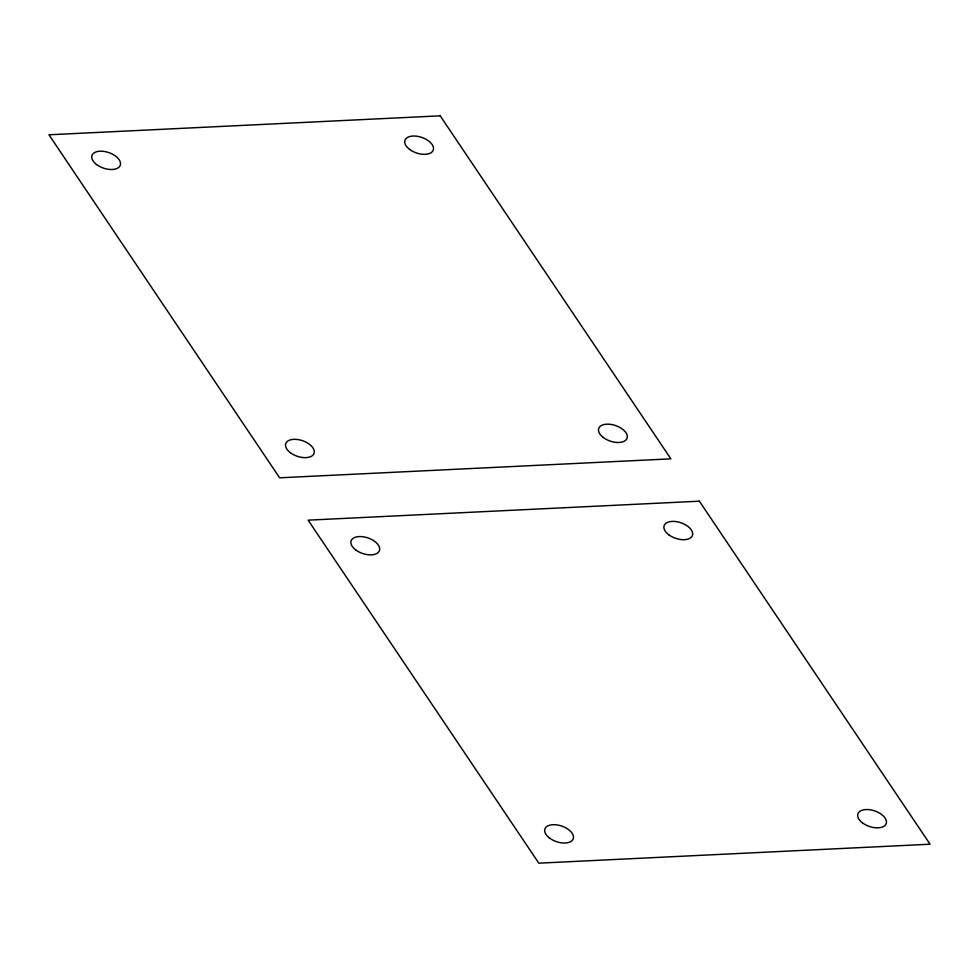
<?xml version="1.0" encoding="UTF-8"?>
<svg xmlns="http://www.w3.org/2000/svg" width="979" height="979" viewBox="0 0 979 979"><rect width="100%" height="100%" fill="white"/><g stroke="black" fill="none" stroke-linecap="round" stroke-linejoin="round"><path stroke-width="1.47" d="M440.183 115.828L48.95 134.784L279.639 477.813L670.884 458.845L440.183 115.828M699.361 501.187L308.116 520.155L538.817 863.172L930.05 844.216L699.361 501.187M668.718 534.73A14.979 8.224 18.9 0 0 692.41 535.525A14.979 8.224 18.9 0 0 673.723 521.391A14.979 8.224 18.9 0 0 668.718 534.73M355.72 549.904A14.979 8.224 18.9 0 0 379.411 550.688A14.979 8.224 18.9 0 0 360.725 536.553A14.979 8.224 18.9 0 0 355.72 549.904M549.5 838.036A14.979 8.224 18.9 0 0 573.204 838.832A14.979 8.224 18.9 0 0 554.518 824.697A14.979 8.224 18.9 0 0 549.5 838.036M862.499 822.874A14.979 8.224 18.9 0 0 886.191 823.669A14.979 8.224 18.9 0 0 867.504 809.535A14.979 8.224 18.9 0 0 862.499 822.874M96.554 164.533A14.979 8.224 18.9 0 0 120.246 165.316A14.979 8.224 18.9 0 0 101.559 151.194A14.979 8.224 18.9 0 0 96.554 164.533M290.335 452.665A14.979 8.224 18.9 0 0 314.026 453.461A14.979 8.224 18.9 0 0 295.34 439.326A14.979 8.224 18.9 0 0 290.335 452.665M603.321 437.503A14.979 8.224 18.9 0 0 627.025 438.298A14.979 8.224 18.9 0 0 608.338 424.164A14.979 8.224 18.9 0 0 603.321 437.503M409.54 149.359A14.979 8.224 18.9 0 0 433.232 150.154A14.979 8.224 18.9 0 0 414.545 136.02A14.979 8.224 18.9 0 0 409.54 149.359"/></g></svg>
